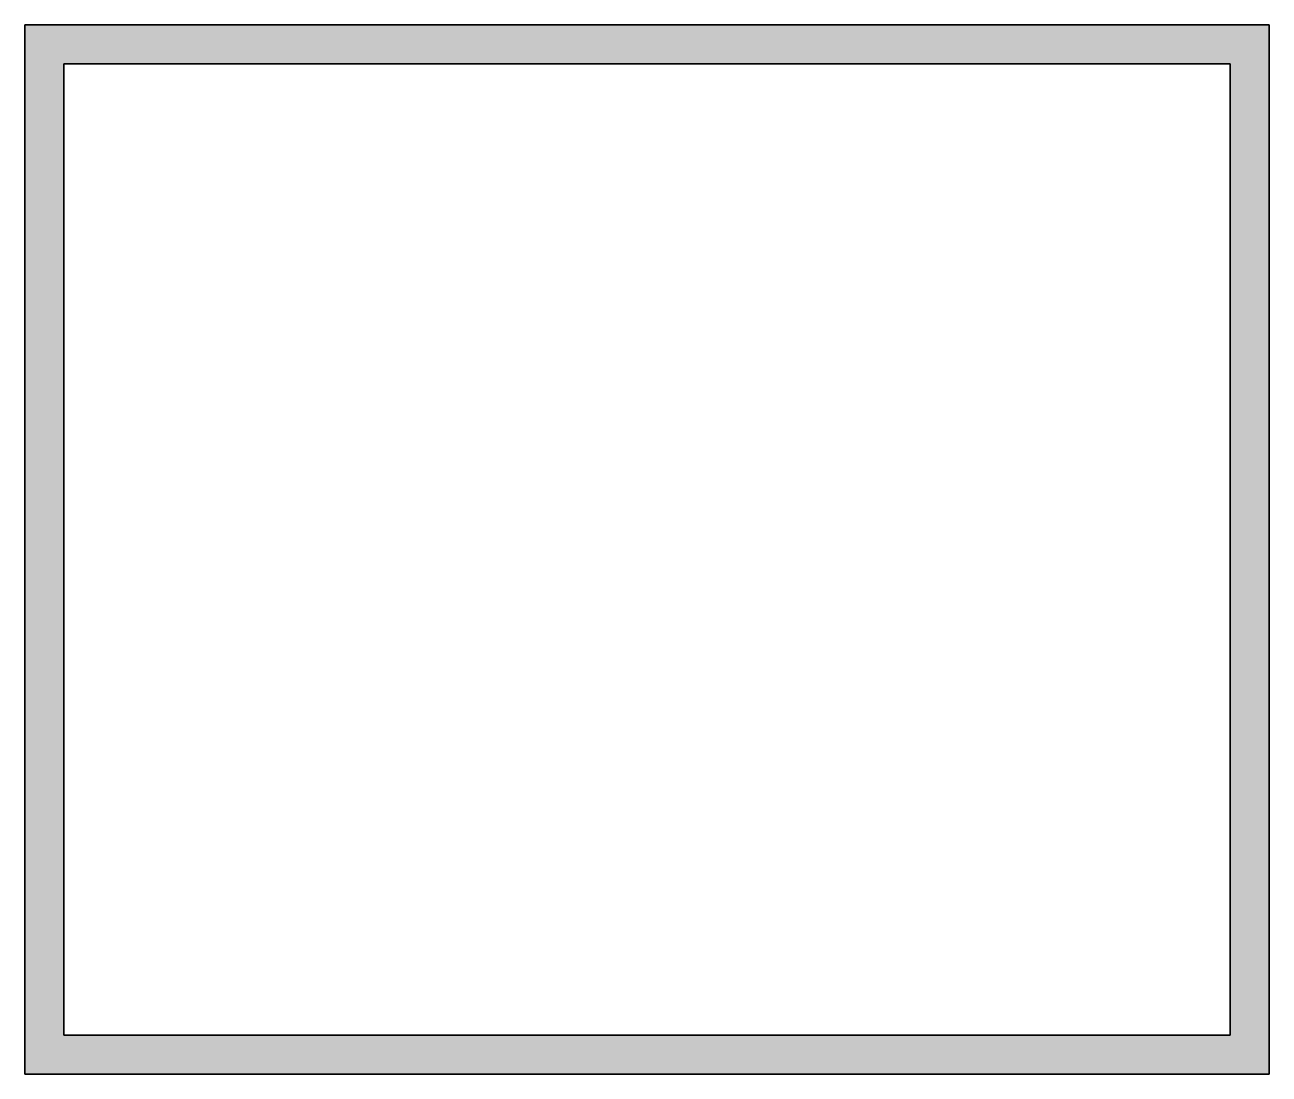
# Model space of a CAD drawing. Header units: millimetres. Extents: x 22.2 to 54.2, y 119.2 to 146.2.
import ezdxf

# ---------------------------------------------------------------- set-up
doc = ezdxf.new("R2010")
doc.units = ezdxf.units.MM
doc.header["$MEASUREMENT"] = 0

msp = doc.modelspace()

# ---------------------------------------------------------------- hatches: boundary and pattern name
h = msp.add_hatch(color=256)
h.dxf.hatch_style = 1
h.paths.add_polyline_path([(54.172, 146.189), (22.172, 146.189), (22.172, 119.189), (54.172, 119.189)])
h.paths.add_polyline_path([(53.172, 120.189), (23.172, 120.189), (23.172, 145.189), (53.172, 145.189)], flags=16)

# ---------------------------------------------------------------- linework, layer by layer
msp.add_lwpolyline([(22.172, 146.189), (54.172, 146.189), (54.172, 119.189), (22.172, 119.189), (22.172, 146.189)])
for points in [[(54.172, 146.189), (22.172, 146.189), (22.172, 119.189), (54.172, 119.189), (54.172, 146.189)], [(54.172, 146.189), (22.172, 146.189), (22.172, 119.189), (54.172, 119.189), (54.172, 146.189)], [(54.172, 146.189), (22.172, 146.189), (22.172, 119.189), (54.172, 119.189), (54.172, 146.189)], [(53.172, 120.189), (23.172, 120.189), (23.172, 145.189), (53.172, 145.189), (53.172, 120.189)], [(53.172, 120.189), (23.172, 120.189), (23.172, 145.189), (53.172, 145.189), (53.172, 120.189)]]:
    msp.add_lwpolyline(points, close=True)
at = {"extrusion": (-1.66533e-16, 1.22465e-16, -1)}
msp.add_lwpolyline([(-53.172, 145.189), (-23.172, 145.189), (-23.172, 120.189), (-53.172, 120.189), (-53.172, 145.189)], dxfattribs=at)

doc.saveas('drawing.dxf')
